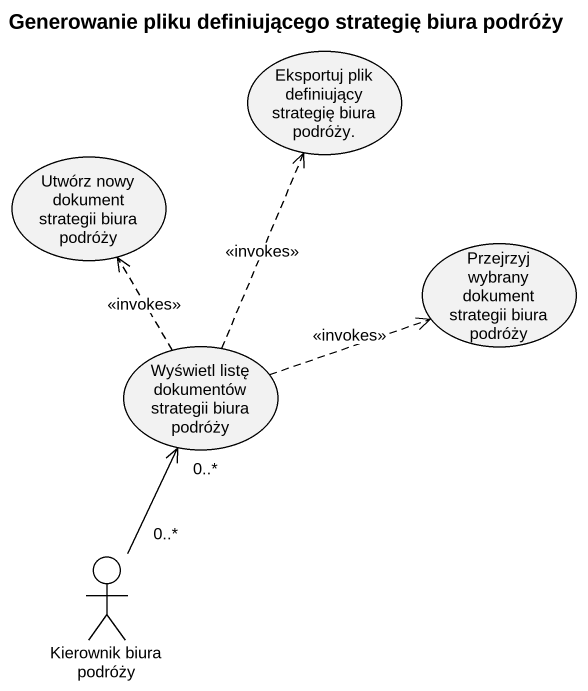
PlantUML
@startuml
title Generowanie pliku definiującego strategię biura podróży
usecase "Eksportuj plik definiujący strategię biura podróży." as Eksportuj_plik_definiujący
usecase "Utwórz nowy dokument strategii biura podróży" as Utwórz_nowy_dokument
usecase "Przejrzyj wybrany dokument strategii biura podróży" as Przejrzyj_wybrany_dokument
usecase "Wyświetl listę dokumentów strategii biura podróży" as Wyświetl_listę_dokumentów
actor "Kierownik biura podróży" as Kierownik_biura_podróży
Wyświetl_listę_dokumentów .up.> Eksportuj_plik_definiujący : <<invokes>>
Wyświetl_listę_dokumentów .up.> Utwórz_nowy_dokument : <<invokes>>
Wyświetl_listę_dokumentów .right.> Przejrzyj_wybrany_dokument : <<invokes>>
Kierownik_biura_podróży "0..*" -up-> "0..*" Wyświetl_listę_dokumentów
@enduml
